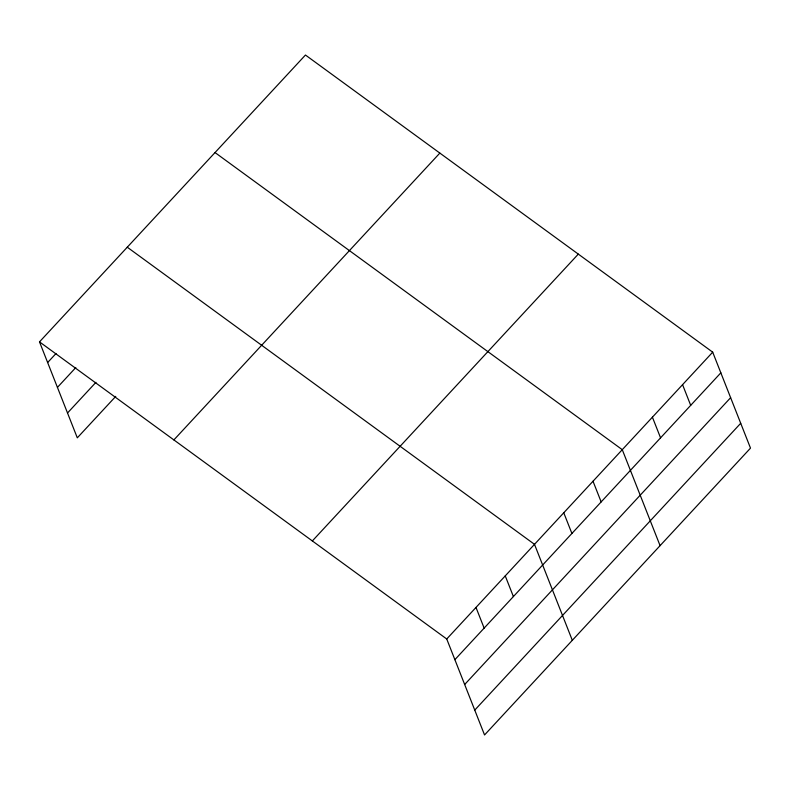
<?xml version="1.0" encoding="UTF-8"?>
<svg xmlns="http://www.w3.org/2000/svg" width="790" height="790" viewBox="0 0 790 790"><rect width="100%" height="100%" fill="white"/><g stroke="black" fill="none" stroke-linecap="round" stroke-linejoin="round"><path stroke-width="1.19" d="M39.5 341.873L305.454 55.033L712.699 352.162L750.5 448.128L484.547 734.967L446.735 638.992L39.5 341.873L77.302 437.838L115.755 396.373M47.647 362.541L56.001 353.525M57.433 387.386L75.82 367.557M67.515 412.992L95.936 382.34M173.889 439.921L439.842 153.092M312.346 540.943L578.31 254.113M446.735 638.992L712.699 352.162M454.882 659.67L720.845 372.831M464.668 684.515L730.632 397.686M474.75 710.111L740.714 423.282M215.028 152.559L622.273 449.688L660.075 545.653M127.269 247.211L534.504 544.34L572.306 640.305M682.56 384.671L690.697 405.339M652.412 417.179L660.558 437.848M593.014 481.238L601.16 501.907M563.764 512.789L571.901 533.457M505.254 575.89L513.391 596.569M475.995 607.441L484.142 628.119"/></g></svg>
